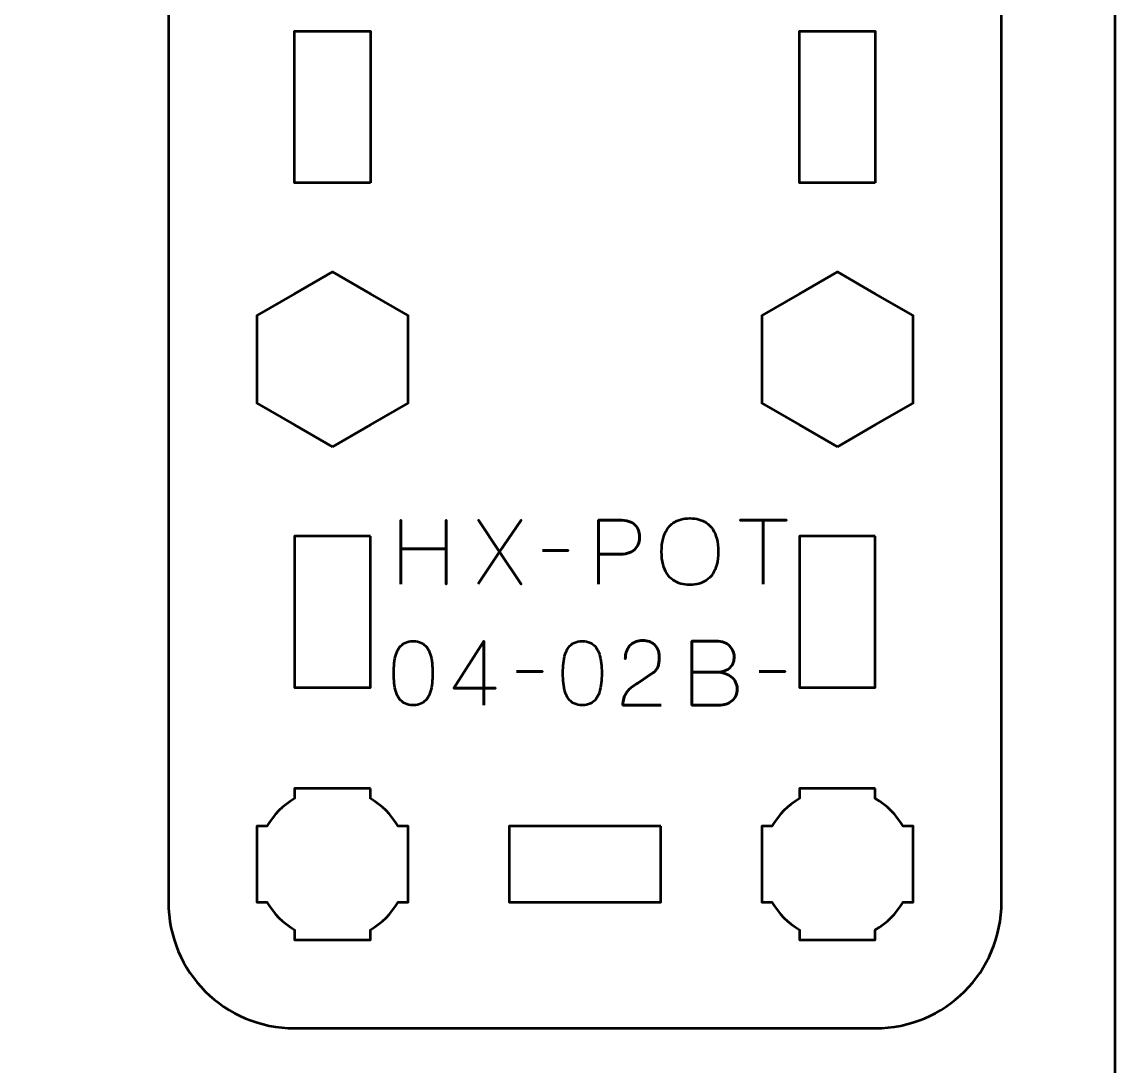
# Model space of a CAD drawing. Header units: centimetres. Extents: x -21 to 0, y -29.7 to 0.
# Drawn here: x -4.33 to 0, y -15.55 to -11.413 of the extents above; entities that cross this region are included whole.
import ezdxf

# ---------------------------------------------------------------- set-up
doc = ezdxf.new("R2010")
doc.units = ezdxf.units.CM
doc.header["$MEASUREMENT"] = 0
doc.layers.add('Layer 1', color=7, linetype='Continuous')

msp = doc.modelspace()

# ---------------------------------------------------------------- linework, layer by layer
at = {"layer": 'Layer 1', "color": 1, "lineweight": 53}
msp.add_open_spline([(-21.00003, -29.19995), (-21.00003, -29.19995), (-21.00003, -5.29992), (-21.00003, -5.29992), (-21.00003, -5.29992), (-21.00003, -5.21709), (-20.93286, -5.14992), (-20.85003, -5.14992), (-20.85003, -5.14992), (-20.7672, -5.14992), (-20.70003, -5.08275), (-20.70003, -4.99992), (-20.70003, -4.99992), (-20.70003, -4.91709), (-20.7672, -4.84992), (-20.85003, -4.84992), (-20.85003, -4.84992), (-20.93286, -4.84992), (-21.00003, -4.78275), (-21.00003, -4.69992), (-21.00003, -4.69992), (-21.00003, -4.61709), (-20.93286, -4.54992), (-20.85003, -4.54992), (-20.85003, -4.54992), (-20.7672, -4.54992), (-20.70003, -4.48275), (-20.70003, -4.39992), (-20.70003, -4.39992), (-20.70003, -4.31709), (-20.7672, -4.24992), (-20.85003, -4.24992), (-20.85003, -4.24992), (-20.93286, -4.24992), (-21.00003, -4.18275), (-21.00003, -4.09992), (-21.00003, -4.09992), (-21.00003, -4.01709), (-20.93286, -3.94992), (-20.85003, -3.94992), (-20.85003, -3.94992), (-20.7672, -3.94992), (-20.70003, -3.88275), (-20.70003, -3.79992), (-20.70003, -3.79992), (-20.70003, -3.71709), (-20.7672, -3.64992), (-20.85003, -3.64992), (-20.85003, -3.64992), (-20.93286, -3.64992), (-21.00003, -3.58275), (-21.00003, -3.49992), (-21.00003, -3.49992), (-21.00003, -3.41709), (-20.93286, -3.34992), (-20.85003, -3.34992), (-20.85003, -3.34992), (-20.7672, -3.34992), (-20.70003, -3.28275), (-20.70003, -3.19992), (-20.70003, -3.19992), (-20.70003, -3.11709), (-20.7672, -3.04992), (-20.85003, -3.04992), (-20.85003, -3.04992), (-20.93286, -3.04992), (-21.00003, -2.98275), (-21.00003, -2.89992), (-21.00003, -2.89992), (-21.00003, -2.81709), (-20.93286, -2.74992), (-20.85003, -2.74992), (-20.85003, -2.74992), (-20.7672, -2.74992), (-20.70003, -2.68275), (-20.70003, -2.59992), (-20.70003, -2.59992), (-20.70003, -2.51709), (-20.7672, -2.44992), (-20.85003, -2.44992), (-20.85003, -2.44992), (-20.93286, -2.44992), (-21.00003, -2.38275), (-21.00003, -2.29992), (-21.00003, -2.29992), (-21.00003, -2.21709), (-20.93286, -2.14992), (-20.85003, -2.14992), (-20.85003, -2.14992), (-20.7672, -2.14992), (-20.70003, -2.08275), (-20.70003, -1.99992), (-20.70003, -1.99992), (-20.70003, -1.91709), (-20.7672, -1.84992), (-20.85003, -1.84992), (-20.85003, -1.84992), (-20.93286, -1.84992), (-21.00003, -1.78275), (-21.00003, -1.69992), (-21.00003, -1.69992), (-21.00003, -1.61709), (-20.93286, -1.54992), (-20.85003, -1.54992), (-20.85003, -1.54992), (-20.7672, -1.54992), (-20.70003, -1.48275), (-20.70003, -1.39992), (-20.70003, -1.39992), (-20.70003, -1.31709), (-20.7672, -1.24992), (-20.85003, -1.24992), (-20.85003, -1.24992), (-20.93286, -1.24992), (-21.00003, -1.18275), (-21.00003, -1.09992), (-21.00003, -1.09992), (-21.00003, -1.09992), (-21.00003, -0.49992), (-21.00003, -0.49992), (-21.00003, -0.49992), (-21.00003, -0.22295), (-20.77694, 0.00004), (-20.49994, 0.00004), (-20.49994, 0.00004), (-20.49994, 0.00004), (-0.50008, 0.00004), (-0.50008, 0.00004), (-0.50008, 0.00004), (-0.22294, 0.00004), (0.00002, -0.22295), (0.00002, -0.49992), (0.00002, -0.49992), (0.00002, -0.49992), (0.00002, -29.19995), (0.00002, -29.19995), (0.00002, -29.19995), (0.00002, -29.47695), (-0.22294, -29.70004), (-0.50008, -29.70004), (-0.50008, -29.70004), (-0.50008, -29.70004), (-20.49994, -29.70004), (-20.49994, -29.70004), (-20.49994, -29.70004), (-20.77694, -29.70004), (-21.00003, -29.47695), (-21.00003, -29.19995)], degree=3, knots=[0, 0, 0, 0, 0.027027, 0.027027, 0.027027, 0.027027, 0.0540541, 0.0540541, 0.0540541, 0.0540541, 0.0810811, 0.0810811, 0.0810811, 0.0810811, 0.1081081, 0.1081081, 0.1081081, 0.1081081, 0.1351351, 0.1351351, 0.1351351, 0.1351351, 0.1621622, 0.1621622, 0.1621622, 0.1621622, 0.1891892, 0.1891892, 0.1891892, 0.1891892, 0.2162162, 0.2162162, 0.2162162, 0.2162162, 0.2432432, 0.2432432, 0.2432432, 0.2432432, 0.2702703, 0.2702703, 0.2702703, 0.2702703, 0.2972973, 0.2972973, 0.2972973, 0.2972973, 0.3243243, 0.3243243, 0.3243243, 0.3243243, 0.3513514, 0.3513514, 0.3513514, 0.3513514, 0.3783784, 0.3783784, 0.3783784, 0.3783784, 0.4054054, 0.4054054, 0.4054054, 0.4054054, 0.4324324, 0.4324324, 0.4324324, 0.4324324, 0.4594595, 0.4594595, 0.4594595, 0.4594595, 0.4864865, 0.4864865, 0.4864865, 0.4864865, 0.5135135, 0.5135135, 0.5135135, 0.5135135, 0.5405405, 0.5405405, 0.5405405, 0.5405405, 0.5675676, 0.5675676, 0.5675676, 0.5675676, 0.5945946, 0.5945946, 0.5945946, 0.5945946, 0.6216216, 0.6216216, 0.6216216, 0.6216216, 0.6486486, 0.6486486, 0.6486486, 0.6486486, 0.6756757, 0.6756757, 0.6756757, 0.6756757, 0.7027027, 0.7027027, 0.7027027, 0.7027027, 0.7297297, 0.7297297, 0.7297297, 0.7297297, 0.7567568, 0.7567568, 0.7567568, 0.7567568, 0.7837838, 0.7837838, 0.7837838, 0.7837838, 0.8108108, 0.8108108, 0.8108108, 0.8108108, 0.8378378, 0.8378378, 0.8378378, 0.8378378, 0.8648649, 0.8648649, 0.8648649, 0.8648649, 0.8918919, 0.8918919, 0.8918919, 0.8918919, 0.9189189, 0.9189189, 0.9189189, 0.9189189, 0.9459459, 0.9459459, 0.9459459, 0.9459459, 0.972973, 0.972973, 0.972973, 0.972973, 1, 1, 1, 1], dxfattribs=at)
at = {"layer": 'Layer 1', "color": 3, "lineweight": 53}
msp.add_open_spline([(-0.45002, -8.60008), (-0.45002, -8.60008), (-0.45002, -14.89993), (-0.45002, -14.89993), (-0.45002, -14.89993), (-0.45002, -15.17706), (-0.67312, -15.40002), (-0.95012, -15.40002), (-0.95012, -15.40002), (-0.95012, -15.40002), (-3.25004, -15.40002), (-3.25004, -15.40002), (-3.25004, -15.40002), (-3.52705, -15.40002), (-3.75, -15.17706), (-3.75, -14.89993), (-3.75, -14.89993), (-3.75, -14.89993), (-3.75, -8.60008), (-3.75, -8.60008), (-3.75, -8.60008), (-3.75, -8.32309), (-3.52705, -8.1), (-3.25004, -8.1), (-3.25004, -8.1), (-3.25004, -8.1), (-0.95012, -8.1), (-0.95012, -8.1), (-0.95012, -8.1), (-0.67312, -8.1), (-0.45002, -8.32309), (-0.45002, -8.60008)], degree=3, knots=[0, 0, 0, 0, 0.125, 0.125, 0.125, 0.125, 0.25, 0.25, 0.25, 0.25, 0.375, 0.375, 0.375, 0.375, 0.5, 0.5, 0.5, 0.5, 0.625, 0.625, 0.625, 0.625, 0.75, 0.75, 0.75, 0.75, 0.875, 0.875, 0.875, 0.875, 1, 1, 1, 1], dxfattribs=at)
at = {"layer": 'Layer 1', "lineweight": 53}
for points, knots in [([(-2.94996, -12.05002), (-2.94996, -12.05002), (-2.94996, -11.45002), (-2.94996, -11.45002), (-2.94996, -11.45002), (-2.94996, -11.45002), (-3.24996, -11.45002), (-3.24996, -11.45002), (-3.24996, -11.45002), (-3.24996, -11.45002), (-3.24996, -12.05002), (-3.24996, -12.05002), (-3.24996, -12.05002), (-3.24996, -12.05002), (-2.94996, -12.05002), (-2.94996, -12.05002)], [0, 0, 0, 0, 0.25, 0.25, 0.25, 0.25, 0.5, 0.5, 0.5, 0.5, 0.75, 0.75, 0.75, 0.75, 1, 1, 1, 1]), ([(-0.95004, -12.05002), (-0.95004, -12.05002), (-0.95004, -11.45002), (-0.95004, -11.45002), (-0.95004, -11.45002), (-0.95004, -11.45002), (-1.25004, -11.45002), (-1.25004, -11.45002), (-1.25004, -11.45002), (-1.25004, -11.45002), (-1.25004, -12.05002), (-1.25004, -12.05002), (-1.25004, -12.05002), (-1.25004, -12.05002), (-0.95004, -12.05002), (-0.95004, -12.05002)], [0, 0, 0, 0, 0.25, 0.25, 0.25, 0.25, 0.5, 0.5, 0.5, 0.5, 0.75, 0.75, 0.75, 0.75, 1, 1, 1, 1]), ([(-3.1, -13.09639), (-3.1, -13.09639), (-3.24999, -13.0098), (-3.24999, -13.0098), (-3.24999, -13.0098), (-3.24999, -13.0098), (-3.4, -12.9232), (-3.4, -12.9232), (-3.4, -12.9232), (-3.4, -12.9232), (-3.4, -12.74999), (-3.4, -12.74999), (-3.4, -12.74999), (-3.4, -12.74999), (-3.4, -12.57678), (-3.4, -12.57678), (-3.4, -12.57678), (-3.4, -12.57678), (-3.24999, -12.49018), (-3.24999, -12.49018), (-3.24999, -12.49018), (-3.24999, -12.49018), (-3.1, -12.40359), (-3.1, -12.40359), (-3.1, -12.40359), (-3.1, -12.40359), (-2.95001, -12.49018), (-2.95001, -12.49018), (-2.95001, -12.49018), (-2.95001, -12.49018), (-2.8, -12.57678), (-2.8, -12.57678), (-2.8, -12.57678), (-2.8, -12.57678), (-2.8, -12.74999), (-2.8, -12.74999), (-2.8, -12.74999), (-2.8, -12.74999), (-2.8, -12.9232), (-2.8, -12.9232), (-2.8, -12.9232), (-2.8, -12.9232), (-2.95001, -13.0098), (-2.95001, -13.0098), (-2.95001, -13.0098), (-2.95001, -13.0098), (-3.1, -13.09639), (-3.1, -13.09639)], [0, 0, 0, 0, 0.0833333, 0.0833333, 0.0833333, 0.0833333, 0.1666667, 0.1666667, 0.1666667, 0.1666667, 0.25, 0.25, 0.25, 0.25, 0.3333333, 0.3333333, 0.3333333, 0.3333333, 0.4166667, 0.4166667, 0.4166667, 0.4166667, 0.5, 0.5, 0.5, 0.5, 0.5833333, 0.5833333, 0.5833333, 0.5833333, 0.6666667, 0.6666667, 0.6666667, 0.6666667, 0.75, 0.75, 0.75, 0.75, 0.8333333, 0.8333333, 0.8333333, 0.8333333, 0.9166667, 0.9166667, 0.9166667, 0.9166667, 1, 1, 1, 1]), ([(-1.1, -13.09639), (-1.1, -13.09639), (-1.24999, -13.0098), (-1.24999, -13.0098), (-1.24999, -13.0098), (-1.24999, -13.0098), (-1.4, -12.9232), (-1.4, -12.9232), (-1.4, -12.9232), (-1.4, -12.9232), (-1.4, -12.74999), (-1.4, -12.74999), (-1.4, -12.74999), (-1.4, -12.74999), (-1.4, -12.57678), (-1.4, -12.57678), (-1.4, -12.57678), (-1.4, -12.57678), (-1.24999, -12.49018), (-1.24999, -12.49018), (-1.24999, -12.49018), (-1.24999, -12.49018), (-1.1, -12.40359), (-1.1, -12.40359), (-1.1, -12.40359), (-1.1, -12.40359), (-0.95001, -12.49018), (-0.95001, -12.49018), (-0.95001, -12.49018), (-0.95001, -12.49018), (-0.8, -12.57678), (-0.8, -12.57678), (-0.8, -12.57678), (-0.8, -12.57678), (-0.8, -12.74999), (-0.8, -12.74999), (-0.8, -12.74999), (-0.8, -12.74999), (-0.8, -12.9232), (-0.8, -12.9232), (-0.8, -12.9232), (-0.8, -12.9232), (-0.95001, -13.0098), (-0.95001, -13.0098), (-0.95001, -13.0098), (-0.95001, -13.0098), (-1.1, -13.09639), (-1.1, -13.09639)], [0, 0, 0, 0, 0.0833333, 0.0833333, 0.0833333, 0.0833333, 0.1666667, 0.1666667, 0.1666667, 0.1666667, 0.25, 0.25, 0.25, 0.25, 0.3333333, 0.3333333, 0.3333333, 0.3333333, 0.4166667, 0.4166667, 0.4166667, 0.4166667, 0.5, 0.5, 0.5, 0.5, 0.5833333, 0.5833333, 0.5833333, 0.5833333, 0.6666667, 0.6666667, 0.6666667, 0.6666667, 0.75, 0.75, 0.75, 0.75, 0.8333333, 0.8333333, 0.8333333, 0.8333333, 0.9166667, 0.9166667, 0.9166667, 0.9166667, 1, 1, 1, 1]), ([(-2.95004, -13.44998), (-2.95004, -13.44998), (-2.95004, -14.04998), (-2.95004, -14.04998), (-2.95004, -14.04998), (-2.95004, -14.04998), (-3.25004, -14.04998), (-3.25004, -14.04998), (-3.25004, -14.04998), (-3.25004, -14.04998), (-3.25004, -13.44998), (-3.25004, -13.44998), (-3.25004, -13.44998), (-3.25004, -13.44998), (-2.95004, -13.44998), (-2.95004, -13.44998)], [0, 0, 0, 0, 0.25, 0.25, 0.25, 0.25, 0.5, 0.5, 0.5, 0.5, 0.75, 0.75, 0.75, 0.75, 1, 1, 1, 1]), ([(-0.95012, -13.44998), (-0.95012, -13.44998), (-0.95012, -14.04998), (-0.95012, -14.04998), (-0.95012, -14.04998), (-0.95012, -14.04998), (-1.25012, -14.04998), (-1.25012, -14.04998), (-1.25012, -14.04998), (-1.25012, -14.04998), (-1.25012, -13.44998), (-1.25012, -13.44998), (-1.25012, -13.44998), (-1.25012, -13.44998), (-0.95012, -13.44998), (-0.95012, -13.44998)], [0, 0, 0, 0, 0.25, 0.25, 0.25, 0.25, 0.5, 0.5, 0.5, 0.5, 0.75, 0.75, 0.75, 0.75, 1, 1, 1, 1]), ([(-2.94993, -14.44999), (-2.94993, -14.44999), (-2.94993, -14.4901), (-2.94993, -14.4901), (-2.94993, -14.4901), (-2.90445, -14.51642), (-2.86642, -14.55445), (-2.84011, -14.59992), (-2.84011, -14.59992), (-2.84011, -14.59992), (-2.8, -14.59992), (-2.8, -14.59992), (-2.8, -14.59992), (-2.8, -14.59992), (-2.8, -14.74999), (-2.8, -14.74999), (-2.8, -14.74999), (-2.8, -14.74999), (-2.8, -14.89992), (-2.8, -14.89992), (-2.8, -14.89992), (-2.8, -14.89992), (-2.84011, -14.89992), (-2.84011, -14.89992), (-2.84011, -14.89992), (-2.86642, -14.94554), (-2.90445, -14.98346), (-2.94993, -15.00978), (-2.94993, -15.00978), (-2.94993, -15.00978), (-2.94993, -15.05), (-2.94993, -15.05), (-2.94993, -15.05), (-2.94993, -15.05), (-3.1, -15.05), (-3.1, -15.05), (-3.1, -15.05), (-3.1, -15.05), (-3.24993, -15.05), (-3.24993, -15.05), (-3.24993, -15.05), (-3.24993, -15.05), (-3.24993, -15.00978), (-3.24993, -15.00978), (-3.24993, -15.00978), (-3.2954, -14.98346), (-3.33343, -14.94554), (-3.35975, -14.89992), (-3.35975, -14.89992), (-3.35975, -14.89992), (-3.4, -14.89992), (-3.4, -14.89992), (-3.4, -14.89992), (-3.4, -14.89992), (-3.4, -14.74999), (-3.4, -14.74999), (-3.4, -14.74999), (-3.4, -14.74999), (-3.4, -14.59992), (-3.4, -14.59992), (-3.4, -14.59992), (-3.4, -14.59992), (-3.35975, -14.59992), (-3.35975, -14.59992), (-3.35975, -14.59992), (-3.33343, -14.55445), (-3.2954, -14.51642), (-3.24993, -14.4901), (-3.24993, -14.4901), (-3.24993, -14.4901), (-3.24993, -14.44999), (-3.24993, -14.44999), (-3.24993, -14.44999), (-3.24993, -14.44999), (-3.1, -14.44999), (-3.1, -14.44999), (-3.1, -14.44999), (-3.1, -14.44999), (-2.94993, -14.44999), (-2.94993, -14.44999)], [0, 0, 0, 0, 0.05, 0.05, 0.05, 0.05, 0.1, 0.1, 0.1, 0.1, 0.15, 0.15, 0.15, 0.15, 0.2, 0.2, 0.2, 0.2, 0.25, 0.25, 0.25, 0.25, 0.3, 0.3, 0.3, 0.3, 0.35, 0.35, 0.35, 0.35, 0.4, 0.4, 0.4, 0.4, 0.45, 0.45, 0.45, 0.45, 0.5, 0.5, 0.5, 0.5, 0.55, 0.55, 0.55, 0.55, 0.6, 0.6, 0.6, 0.6, 0.65, 0.65, 0.65, 0.65, 0.7, 0.7, 0.7, 0.7, 0.75, 0.75, 0.75, 0.75, 0.8, 0.8, 0.8, 0.8, 0.85, 0.85, 0.85, 0.85, 0.9, 0.9, 0.9, 0.9, 0.95, 0.95, 0.95, 0.95, 1, 1, 1, 1]), ([(-0.94993, -14.44999), (-0.94993, -14.44999), (-0.94993, -14.4901), (-0.94993, -14.4901), (-0.94993, -14.4901), (-0.90445, -14.51642), (-0.86642, -14.55445), (-0.84011, -14.59992), (-0.84011, -14.59992), (-0.84011, -14.59992), (-0.8, -14.59992), (-0.8, -14.59992), (-0.8, -14.59992), (-0.8, -14.59992), (-0.8, -14.74999), (-0.8, -14.74999), (-0.8, -14.74999), (-0.8, -14.74999), (-0.8, -14.89992), (-0.8, -14.89992), (-0.8, -14.89992), (-0.8, -14.89992), (-0.84011, -14.89992), (-0.84011, -14.89992), (-0.84011, -14.89992), (-0.86642, -14.94554), (-0.90445, -14.98346), (-0.94993, -15.00978), (-0.94993, -15.00978), (-0.94993, -15.00978), (-0.94993, -15.05), (-0.94993, -15.05), (-0.94993, -15.05), (-0.94993, -15.05), (-1.1, -15.05), (-1.1, -15.05), (-1.1, -15.05), (-1.1, -15.05), (-1.24993, -15.05), (-1.24993, -15.05), (-1.24993, -15.05), (-1.24993, -15.05), (-1.24993, -15.00978), (-1.24993, -15.00978), (-1.24993, -15.00978), (-1.2954, -14.98346), (-1.33343, -14.94554), (-1.35975, -14.89992), (-1.35975, -14.89992), (-1.35975, -14.89992), (-1.4, -14.89992), (-1.4, -14.89992), (-1.4, -14.89992), (-1.4, -14.89992), (-1.4, -14.74999), (-1.4, -14.74999), (-1.4, -14.74999), (-1.4, -14.74999), (-1.4, -14.59992), (-1.4, -14.59992), (-1.4, -14.59992), (-1.4, -14.59992), (-1.35975, -14.59992), (-1.35975, -14.59992), (-1.35975, -14.59992), (-1.33343, -14.55445), (-1.2954, -14.51642), (-1.24993, -14.4901), (-1.24993, -14.4901), (-1.24993, -14.4901), (-1.24993, -14.44999), (-1.24993, -14.44999), (-1.24993, -14.44999), (-1.24993, -14.44999), (-1.1, -14.44999), (-1.1, -14.44999), (-1.1, -14.44999), (-1.1, -14.44999), (-0.94993, -14.44999), (-0.94993, -14.44999)], [0, 0, 0, 0, 0.05, 0.05, 0.05, 0.05, 0.1, 0.1, 0.1, 0.1, 0.15, 0.15, 0.15, 0.15, 0.2, 0.2, 0.2, 0.2, 0.25, 0.25, 0.25, 0.25, 0.3, 0.3, 0.3, 0.3, 0.35, 0.35, 0.35, 0.35, 0.4, 0.4, 0.4, 0.4, 0.45, 0.45, 0.45, 0.45, 0.5, 0.5, 0.5, 0.5, 0.55, 0.55, 0.55, 0.55, 0.6, 0.6, 0.6, 0.6, 0.65, 0.65, 0.65, 0.65, 0.7, 0.7, 0.7, 0.7, 0.75, 0.75, 0.75, 0.75, 0.8, 0.8, 0.8, 0.8, 0.85, 0.85, 0.85, 0.85, 0.9, 0.9, 0.9, 0.9, 0.95, 0.95, 0.95, 0.95, 1, 1, 1, 1]), ([(-1.80007, -14.59993), (-1.80007, -14.59993), (-1.80007, -14.89993), (-1.80007, -14.89993), (-1.80007, -14.89993), (-1.80007, -14.89993), (-2.40007, -14.89993), (-2.40007, -14.89993), (-2.40007, -14.89993), (-2.40007, -14.89993), (-2.40007, -14.59993), (-2.40007, -14.59993), (-2.40007, -14.59993), (-2.40007, -14.59993), (-1.80007, -14.59993), (-1.80007, -14.59993)], [0, 0, 0, 0, 0.25, 0.25, 0.25, 0.25, 0.5, 0.5, 0.5, 0.5, 0.75, 0.75, 0.75, 0.75, 1, 1, 1, 1])]:
    msp.add_open_spline(points, degree=3, knots=knots, dxfattribs=at)
at = {"layer": 'Layer 1', "color": 5, "lineweight": 53}
for points, knots in [([(-1.68437, -13.64298), (-1.67196, -13.64304), (-1.6602, -13.64157), (-1.64897, -13.63868), (-1.64897, -13.63868), (-1.6378, -13.63574), (-1.62757, -13.63116), (-1.61822, -13.62481), (-1.61822, -13.62481), (-1.60887, -13.61852), (-1.60076, -13.61023), (-1.59388, -13.6), (-1.59388, -13.6), (-1.587, -13.58977), (-1.58171, -13.57736), (-1.57794, -13.56278), (-1.57794, -13.56278), (-1.57412, -13.5482), (-1.57224, -13.5312), (-1.57218, -13.51174), (-1.57218, -13.51174), (-1.57224, -13.49228), (-1.57412, -13.47529), (-1.57794, -13.46065), (-1.57794, -13.46065), (-1.58171, -13.44601), (-1.587, -13.43354), (-1.59388, -13.42325), (-1.59388, -13.42325), (-1.60076, -13.41296), (-1.60887, -13.40461), (-1.61822, -13.39821), (-1.61822, -13.39821), (-1.62757, -13.3918), (-1.6378, -13.38715), (-1.64897, -13.38415), (-1.64897, -13.38415), (-1.6602, -13.38121), (-1.67196, -13.37974), (-1.68437, -13.3798), (-1.68437, -13.3798), (-1.69677, -13.37974), (-1.70853, -13.38121), (-1.71976, -13.38415), (-1.71976, -13.38415), (-1.73093, -13.38715), (-1.74116, -13.3918), (-1.75051, -13.39821), (-1.75051, -13.39821), (-1.75986, -13.40461), (-1.76797, -13.41296), (-1.77485, -13.42325), (-1.77485, -13.42325), (-1.78173, -13.43354), (-1.78702, -13.44601), (-1.79079, -13.46065), (-1.79079, -13.46065), (-1.79461, -13.47529), (-1.79649, -13.49228), (-1.79655, -13.51174), (-1.79655, -13.51174), (-1.79649, -13.5312), (-1.79461, -13.5482), (-1.79079, -13.56278), (-1.79079, -13.56278), (-1.78702, -13.57736), (-1.78173, -13.58977), (-1.77485, -13.6), (-1.77485, -13.6), (-1.76797, -13.61023), (-1.75986, -13.61852), (-1.75051, -13.62481), (-1.75051, -13.62481), (-1.74116, -13.63116), (-1.73093, -13.63574), (-1.71976, -13.63868), (-1.71976, -13.63868), (-1.70853, -13.64157), (-1.69677, -13.64304), (-1.68437, -13.64298)], [0, 0, 0, 0, 0.05, 0.05, 0.05, 0.05, 0.1, 0.1, 0.1, 0.1, 0.15, 0.15, 0.15, 0.15, 0.2, 0.2, 0.2, 0.2, 0.25, 0.25, 0.25, 0.25, 0.3, 0.3, 0.3, 0.3, 0.35, 0.35, 0.35, 0.35, 0.4, 0.4, 0.4, 0.4, 0.45, 0.45, 0.45, 0.45, 0.5, 0.5, 0.5, 0.5, 0.55, 0.55, 0.55, 0.55, 0.6, 0.6, 0.6, 0.6, 0.65, 0.65, 0.65, 0.65, 0.7, 0.7, 0.7, 0.7, 0.75, 0.75, 0.75, 0.75, 0.8, 0.8, 0.8, 0.8, 0.85, 0.85, 0.85, 0.85, 0.9, 0.9, 0.9, 0.9, 0.95, 0.95, 0.95, 0.95, 1, 1, 1, 1]), ([(-1.68437, -13.64298), (-1.67196, -13.64304), (-1.6602, -13.64157), (-1.64897, -13.63868), (-1.64897, -13.63868), (-1.6378, -13.63574), (-1.62757, -13.63116), (-1.61822, -13.62481), (-1.61822, -13.62481), (-1.60887, -13.61852), (-1.60076, -13.61023), (-1.59388, -13.6), (-1.59388, -13.6), (-1.587, -13.58977), (-1.58171, -13.57736), (-1.57794, -13.56278), (-1.57794, -13.56278), (-1.57412, -13.5482), (-1.57224, -13.5312), (-1.57218, -13.51174), (-1.57218, -13.51174), (-1.57224, -13.49228), (-1.57412, -13.47529), (-1.57794, -13.46065), (-1.57794, -13.46065), (-1.58171, -13.44601), (-1.587, -13.43354), (-1.59388, -13.42325), (-1.59388, -13.42325), (-1.60076, -13.41296), (-1.60887, -13.40461), (-1.61822, -13.39821), (-1.61822, -13.39821), (-1.62757, -13.3918), (-1.6378, -13.38715), (-1.64897, -13.38415), (-1.64897, -13.38415), (-1.6602, -13.38121), (-1.67196, -13.37974), (-1.68437, -13.3798), (-1.68437, -13.3798), (-1.69677, -13.37974), (-1.70853, -13.38121), (-1.71976, -13.38415), (-1.71976, -13.38415), (-1.73093, -13.38715), (-1.74116, -13.3918), (-1.75051, -13.39821), (-1.75051, -13.39821), (-1.75986, -13.40461), (-1.76797, -13.41296), (-1.77485, -13.42325), (-1.77485, -13.42325), (-1.78173, -13.43354), (-1.78702, -13.44601), (-1.79079, -13.46065), (-1.79079, -13.46065), (-1.79461, -13.47529), (-1.79649, -13.49228), (-1.79655, -13.51174), (-1.79655, -13.51174), (-1.79649, -13.5312), (-1.79461, -13.5482), (-1.79079, -13.56278), (-1.79079, -13.56278), (-1.78702, -13.57736), (-1.78173, -13.58977), (-1.77485, -13.6), (-1.77485, -13.6), (-1.76797, -13.61023), (-1.75986, -13.61852), (-1.75051, -13.62481), (-1.75051, -13.62481), (-1.74116, -13.63116), (-1.73093, -13.63574), (-1.71976, -13.63868), (-1.71976, -13.63868), (-1.70853, -13.64157), (-1.69677, -13.64304), (-1.68437, -13.64298)], [0, 0, 0, 0, 0.05, 0.05, 0.05, 0.05, 0.1, 0.1, 0.1, 0.1, 0.15, 0.15, 0.15, 0.15, 0.2, 0.2, 0.2, 0.2, 0.25, 0.25, 0.25, 0.25, 0.3, 0.3, 0.3, 0.3, 0.35, 0.35, 0.35, 0.35, 0.4, 0.4, 0.4, 0.4, 0.45, 0.45, 0.45, 0.45, 0.5, 0.5, 0.5, 0.5, 0.55, 0.55, 0.55, 0.55, 0.6, 0.6, 0.6, 0.6, 0.65, 0.65, 0.65, 0.65, 0.7, 0.7, 0.7, 0.7, 0.75, 0.75, 0.75, 0.75, 0.8, 0.8, 0.8, 0.8, 0.85, 0.85, 0.85, 0.85, 0.9, 0.9, 0.9, 0.9, 0.95, 0.95, 0.95, 0.95, 1, 1, 1, 1]), ([(-2.82949, -13.64086), (-2.82949, -13.64086), (-2.82949, -13.5001), (-2.82949, -13.5001), (-2.82949, -13.5001), (-2.82949, -13.5001), (-2.64992, -13.5001), (-2.64992, -13.5001), (-2.64992, -13.5001), (-2.64992, -13.5001), (-2.64992, -13.64086), (-2.64992, -13.64086), (-2.64992, -13.64086), (-2.64992, -13.64086), (-2.64992, -13.38686), (-2.64992, -13.38686), (-2.64992, -13.38686), (-2.64992, -13.38686), (-2.64992, -13.5001), (-2.64992, -13.5001), (-2.64992, -13.5001), (-2.64992, -13.5001), (-2.82949, -13.5001), (-2.82949, -13.5001), (-2.82949, -13.5001), (-2.82949, -13.5001), (-2.82949, -13.38686), (-2.82949, -13.38686), (-2.82949, -13.38686), (-2.82949, -13.38686), (-2.82949, -13.64086), (-2.82949, -13.64086)], [0, 0, 0, 0, 0.125, 0.125, 0.125, 0.125, 0.25, 0.25, 0.25, 0.25, 0.375, 0.375, 0.375, 0.375, 0.5, 0.5, 0.5, 0.5, 0.625, 0.625, 0.625, 0.625, 0.75, 0.75, 0.75, 0.75, 0.875, 0.875, 0.875, 0.875, 1, 1, 1, 1]), ([(-2.52328, -13.6391), (-2.52328, -13.6391), (-2.43791, -13.5128), (-2.43791, -13.5128), (-2.43791, -13.5128), (-2.43791, -13.5128), (-2.52187, -13.38651), (-2.52187, -13.38651), (-2.52187, -13.38651), (-2.52187, -13.38651), (-2.43791, -13.5128), (-2.43791, -13.5128), (-2.43791, -13.5128), (-2.43791, -13.5128), (-2.35289, -13.38651), (-2.35289, -13.38651), (-2.35289, -13.38651), (-2.35289, -13.38651), (-2.43791, -13.5128), (-2.43791, -13.5128), (-2.43791, -13.5128), (-2.43791, -13.5128), (-2.35289, -13.64086), (-2.35289, -13.64086), (-2.35289, -13.64086), (-2.35289, -13.64086), (-2.43791, -13.5128), (-2.43791, -13.5128), (-2.43791, -13.5128), (-2.43791, -13.5128), (-2.52328, -13.6391), (-2.52328, -13.6391)], [0, 0, 0, 0, 0.125, 0.125, 0.125, 0.125, 0.25, 0.25, 0.25, 0.25, 0.375, 0.375, 0.375, 0.375, 0.5, 0.5, 0.5, 0.5, 0.625, 0.625, 0.625, 0.625, 0.75, 0.75, 0.75, 0.75, 0.875, 0.875, 0.875, 0.875, 1, 1, 1, 1]), ([(-2.04702, -13.64086), (-2.04702, -13.64086), (-2.04702, -13.38651), (-2.04702, -13.38651), (-2.04702, -13.38651), (-2.04702, -13.38651), (-1.96588, -13.38651), (-1.96588, -13.38651), (-1.96588, -13.38651), (-1.94965, -13.38656), (-1.93631, -13.38839), (-1.92578, -13.39191), (-1.92578, -13.39191), (-1.91531, -13.39538), (-1.90708, -13.40021), (-1.90114, -13.40632), (-1.90114, -13.40632), (-1.89521, -13.41238), (-1.89097, -13.41931), (-1.88839, -13.42713), (-1.88839, -13.42713), (-1.88586, -13.43495), (-1.88439, -13.44313), (-1.88404, -13.45177), (-1.88404, -13.45177), (-1.88362, -13.46041), (-1.88462, -13.46888), (-1.88697, -13.47711), (-1.88697, -13.47711), (-1.88939, -13.48534), (-1.89344, -13.49281), (-1.89926, -13.49951), (-1.89926, -13.49951), (-1.90503, -13.50622), (-1.91285, -13.51157), (-1.92266, -13.51551), (-1.92266, -13.51551), (-1.93248, -13.5195), (-1.94465, -13.5215), (-1.95918, -13.52162), (-1.95918, -13.52162), (-1.95918, -13.52162), (-2.04702, -13.52162), (-2.04702, -13.52162), (-2.04702, -13.52162), (-2.04702, -13.52162), (-1.95918, -13.52162), (-1.95918, -13.52162), (-1.95918, -13.52162), (-1.94495, -13.5215), (-1.9329, -13.5195), (-1.92313, -13.51551), (-1.92313, -13.51551), (-1.91332, -13.51157), (-1.9055, -13.50622), (-1.89962, -13.49951), (-1.89962, -13.49951), (-1.8938, -13.49281), (-1.88962, -13.48534), (-1.88715, -13.47711), (-1.88715, -13.47711), (-1.88468, -13.46888), (-1.88362, -13.46041), (-1.88404, -13.45177), (-1.88404, -13.45177), (-1.88439, -13.44313), (-1.88586, -13.43495), (-1.8885, -13.42713), (-1.8885, -13.42713), (-1.89109, -13.41931), (-1.89544, -13.41238), (-1.90138, -13.40632), (-1.90138, -13.40632), (-1.90738, -13.40021), (-1.91561, -13.39538), (-1.92607, -13.39191), (-1.92607, -13.39191), (-1.9366, -13.38839), (-1.94983, -13.38656), (-1.96588, -13.38651), (-1.96588, -13.38651), (-1.96588, -13.38651), (-2.04702, -13.38651), (-2.04702, -13.38651), (-2.04702, -13.38651), (-2.04702, -13.38651), (-2.04702, -13.64086), (-2.04702, -13.64086)], [0, 0, 0, 0, 0.0454545, 0.0454545, 0.0454545, 0.0454545, 0.0909091, 0.0909091, 0.0909091, 0.0909091, 0.1363636, 0.1363636, 0.1363636, 0.1363636, 0.1818182, 0.1818182, 0.1818182, 0.1818182, 0.2272727, 0.2272727, 0.2272727, 0.2272727, 0.2727273, 0.2727273, 0.2727273, 0.2727273, 0.3181818, 0.3181818, 0.3181818, 0.3181818, 0.3636364, 0.3636364, 0.3636364, 0.3636364, 0.4090909, 0.4090909, 0.4090909, 0.4090909, 0.4545455, 0.4545455, 0.4545455, 0.4545455, 0.5, 0.5, 0.5, 0.5, 0.5454545, 0.5454545, 0.5454545, 0.5454545, 0.5909091, 0.5909091, 0.5909091, 0.5909091, 0.6363636, 0.6363636, 0.6363636, 0.6363636, 0.6818182, 0.6818182, 0.6818182, 0.6818182, 0.7272727, 0.7272727, 0.7272727, 0.7272727, 0.7727273, 0.7727273, 0.7727273, 0.7727273, 0.8181818, 0.8181818, 0.8181818, 0.8181818, 0.8636364, 0.8636364, 0.8636364, 0.8636364, 0.9090909, 0.9090909, 0.9090909, 0.9090909, 0.9545455, 0.9545455, 0.9545455, 0.9545455, 1, 1, 1, 1]), ([(-1.39368, -13.64086), (-1.39368, -13.64086), (-1.39368, -13.38651), (-1.39368, -13.38651), (-1.39368, -13.38651), (-1.39368, -13.38651), (-1.48505, -13.38651), (-1.48505, -13.38651), (-1.48505, -13.38651), (-1.48505, -13.38651), (-1.3016, -13.38651), (-1.3016, -13.38651), (-1.3016, -13.38651), (-1.3016, -13.38651), (-1.39368, -13.38651), (-1.39368, -13.38651), (-1.39368, -13.38651), (-1.39368, -13.38651), (-1.39368, -13.64086), (-1.39368, -13.64086)], [0, 0, 0, 0, 0.2, 0.2, 0.2, 0.2, 0.4, 0.4, 0.4, 0.4, 0.6, 0.6, 0.6, 0.6, 0.8, 0.8, 0.8, 0.8, 1, 1, 1, 1]), ([(-2.26857, -13.50786), (-2.26857, -13.50786), (-2.16591, -13.50786), (-2.16591, -13.50786), (-2.16591, -13.50786), (-2.16591, -13.50786), (-2.26857, -13.50786), (-2.26857, -13.50786)], [0, 0, 0, 0, 0.5, 0.5, 0.5, 0.5, 1, 1, 1, 1]), ([(-2.78045, -14.12028), (-2.76811, -14.12022), (-2.75746, -14.11805), (-2.74859, -14.11381), (-2.74859, -14.11381), (-2.73977, -14.10958), (-2.73242, -14.10352), (-2.72654, -14.09582), (-2.72654, -14.09582), (-2.72072, -14.08806), (-2.71613, -14.07889), (-2.71272, -14.0683), (-2.71272, -14.0683), (-2.70937, -14.05772), (-2.70696, -14.04614), (-2.70561, -14.03344), (-2.70561, -14.03344), (-2.70419, -14.02074), (-2.70349, -14.00739), (-2.70355, -13.99328), (-2.70355, -13.99328), (-2.70349, -13.97923), (-2.70419, -13.96588), (-2.70561, -13.95324), (-2.70561, -13.95324), (-2.70696, -13.9406), (-2.70937, -13.92896), (-2.71272, -13.91837), (-2.71272, -13.91837), (-2.71613, -13.90785), (-2.72072, -13.89868), (-2.72654, -13.89086), (-2.72654, -13.89086), (-2.73242, -13.88309), (-2.73977, -13.87704), (-2.74859, -13.8728), (-2.74859, -13.8728), (-2.75746, -13.86851), (-2.76811, -13.86634), (-2.78045, -13.86628), (-2.78045, -13.86628), (-2.7928, -13.86634), (-2.80344, -13.86851), (-2.81232, -13.8728), (-2.81232, -13.8728), (-2.82114, -13.87704), (-2.82849, -13.88309), (-2.83437, -13.89086), (-2.83437, -13.89086), (-2.84019, -13.89868), (-2.84478, -13.90785), (-2.84819, -13.91837), (-2.84819, -13.91837), (-2.85154, -13.92896), (-2.85395, -13.9406), (-2.8553, -13.95324), (-2.8553, -13.95324), (-2.85671, -13.96588), (-2.85742, -13.97923), (-2.85736, -13.99328), (-2.85736, -13.99328), (-2.85742, -14.00739), (-2.85671, -14.02074), (-2.8553, -14.03344), (-2.8553, -14.03344), (-2.85395, -14.04614), (-2.85154, -14.05772), (-2.84819, -14.0683), (-2.84819, -14.0683), (-2.84478, -14.07889), (-2.84019, -14.08806), (-2.83437, -14.09582), (-2.83437, -14.09582), (-2.82849, -14.10352), (-2.82114, -14.10958), (-2.81232, -14.11381), (-2.81232, -14.11381), (-2.80344, -14.11805), (-2.7928, -14.12022), (-2.78045, -14.12028)], [0, 0, 0, 0, 0.05, 0.05, 0.05, 0.05, 0.1, 0.1, 0.1, 0.1, 0.15, 0.15, 0.15, 0.15, 0.2, 0.2, 0.2, 0.2, 0.25, 0.25, 0.25, 0.25, 0.3, 0.3, 0.3, 0.3, 0.35, 0.35, 0.35, 0.35, 0.4, 0.4, 0.4, 0.4, 0.45, 0.45, 0.45, 0.45, 0.5, 0.5, 0.5, 0.5, 0.55, 0.55, 0.55, 0.55, 0.6, 0.6, 0.6, 0.6, 0.65, 0.65, 0.65, 0.65, 0.7, 0.7, 0.7, 0.7, 0.75, 0.75, 0.75, 0.75, 0.8, 0.8, 0.8, 0.8, 0.85, 0.85, 0.85, 0.85, 0.9, 0.9, 0.9, 0.9, 0.95, 0.95, 0.95, 0.95, 1, 1, 1, 1]), ([(-2.78045, -14.12028), (-2.76811, -14.12022), (-2.75746, -14.11805), (-2.74859, -14.11381), (-2.74859, -14.11381), (-2.73977, -14.10958), (-2.73242, -14.10352), (-2.72654, -14.09582), (-2.72654, -14.09582), (-2.72072, -14.08806), (-2.71613, -14.07889), (-2.71272, -14.0683), (-2.71272, -14.0683), (-2.70937, -14.05772), (-2.70696, -14.04614), (-2.70561, -14.03344), (-2.70561, -14.03344), (-2.70419, -14.02074), (-2.70349, -14.00739), (-2.70355, -13.99328), (-2.70355, -13.99328), (-2.70349, -13.97923), (-2.70419, -13.96588), (-2.70561, -13.95324), (-2.70561, -13.95324), (-2.70696, -13.9406), (-2.70937, -13.92896), (-2.71272, -13.91837), (-2.71272, -13.91837), (-2.71613, -13.90785), (-2.72072, -13.89868), (-2.72654, -13.89086), (-2.72654, -13.89086), (-2.73242, -13.88309), (-2.73977, -13.87704), (-2.74859, -13.8728), (-2.74859, -13.8728), (-2.75746, -13.86851), (-2.76811, -13.86634), (-2.78045, -13.86628), (-2.78045, -13.86628), (-2.7928, -13.86634), (-2.80344, -13.86851), (-2.81232, -13.8728), (-2.81232, -13.8728), (-2.82114, -13.87704), (-2.82849, -13.88309), (-2.83437, -13.89086), (-2.83437, -13.89086), (-2.84019, -13.89868), (-2.84478, -13.90785), (-2.84819, -13.91837), (-2.84819, -13.91837), (-2.85154, -13.92896), (-2.85395, -13.9406), (-2.8553, -13.95324), (-2.8553, -13.95324), (-2.85671, -13.96588), (-2.85742, -13.97923), (-2.85736, -13.99328), (-2.85736, -13.99328), (-2.85742, -14.00739), (-2.85671, -14.02074), (-2.8553, -14.03344), (-2.8553, -14.03344), (-2.85395, -14.04614), (-2.85154, -14.05772), (-2.84819, -14.0683), (-2.84819, -14.0683), (-2.84478, -14.07889), (-2.84019, -14.08806), (-2.83437, -14.09582), (-2.83437, -14.09582), (-2.82849, -14.10352), (-2.82114, -14.10958), (-2.81232, -14.11381), (-2.81232, -14.11381), (-2.80344, -14.11805), (-2.7928, -14.12022), (-2.78045, -14.12028)], [0, 0, 0, 0, 0.05, 0.05, 0.05, 0.05, 0.1, 0.1, 0.1, 0.1, 0.15, 0.15, 0.15, 0.15, 0.2, 0.2, 0.2, 0.2, 0.25, 0.25, 0.25, 0.25, 0.3, 0.3, 0.3, 0.3, 0.35, 0.35, 0.35, 0.35, 0.4, 0.4, 0.4, 0.4, 0.45, 0.45, 0.45, 0.45, 0.5, 0.5, 0.5, 0.5, 0.55, 0.55, 0.55, 0.55, 0.6, 0.6, 0.6, 0.6, 0.65, 0.65, 0.65, 0.65, 0.7, 0.7, 0.7, 0.7, 0.75, 0.75, 0.75, 0.75, 0.8, 0.8, 0.8, 0.8, 0.85, 0.85, 0.85, 0.85, 0.9, 0.9, 0.9, 0.9, 0.95, 0.95, 0.95, 0.95, 1, 1, 1, 1]), ([(-2.49999, -14.12028), (-2.49999, -14.12028), (-2.49999, -13.86593), (-2.49999, -13.86593), (-2.49999, -13.86593), (-2.49999, -13.86593), (-2.61994, -14.05255), (-2.61994, -14.05255), (-2.61994, -14.05255), (-2.61994, -14.05255), (-2.45484, -14.05255), (-2.45484, -14.05255), (-2.45484, -14.05255), (-2.45484, -14.05255), (-2.61994, -14.05255), (-2.61994, -14.05255), (-2.61994, -14.05255), (-2.61994, -14.05255), (-2.49999, -13.86593), (-2.49999, -13.86593), (-2.49999, -13.86593), (-2.49999, -13.86593), (-2.49999, -14.12028), (-2.49999, -14.12028)], [0, 0, 0, 0, 0.1666667, 0.1666667, 0.1666667, 0.1666667, 0.3333333, 0.3333333, 0.3333333, 0.3333333, 0.5, 0.5, 0.5, 0.5, 0.6666667, 0.6666667, 0.6666667, 0.6666667, 0.8333333, 0.8333333, 0.8333333, 0.8333333, 1, 1, 1, 1]), ([(-2.11052, -14.12028), (-2.09818, -14.12022), (-2.08753, -14.11805), (-2.07866, -14.11381), (-2.07866, -14.11381), (-2.06984, -14.10958), (-2.06249, -14.10352), (-2.05661, -14.09582), (-2.05661, -14.09582), (-2.05079, -14.08806), (-2.0462, -14.07889), (-2.04279, -14.0683), (-2.04279, -14.0683), (-2.03944, -14.05772), (-2.03703, -14.04614), (-2.03568, -14.03344), (-2.03568, -14.03344), (-2.03426, -14.02074), (-2.03356, -14.00739), (-2.03362, -13.99328), (-2.03362, -13.99328), (-2.03356, -13.97923), (-2.03426, -13.96588), (-2.03568, -13.95324), (-2.03568, -13.95324), (-2.03703, -13.9406), (-2.03944, -13.92896), (-2.04279, -13.91837), (-2.04279, -13.91837), (-2.0462, -13.90785), (-2.05079, -13.89868), (-2.05661, -13.89086), (-2.05661, -13.89086), (-2.06249, -13.88309), (-2.06984, -13.87704), (-2.07866, -13.8728), (-2.07866, -13.8728), (-2.08753, -13.86851), (-2.09818, -13.86634), (-2.11052, -13.86628), (-2.11052, -13.86628), (-2.12287, -13.86634), (-2.13351, -13.86851), (-2.14239, -13.8728), (-2.14239, -13.8728), (-2.15121, -13.87704), (-2.15856, -13.88309), (-2.16444, -13.89086), (-2.16444, -13.89086), (-2.17026, -13.89868), (-2.17485, -13.90785), (-2.17826, -13.91837), (-2.17826, -13.91837), (-2.18161, -13.92896), (-2.18402, -13.9406), (-2.18537, -13.95324), (-2.18537, -13.95324), (-2.18678, -13.96588), (-2.18749, -13.97923), (-2.18743, -13.99328), (-2.18743, -13.99328), (-2.18749, -14.00739), (-2.18678, -14.02074), (-2.18537, -14.03344), (-2.18537, -14.03344), (-2.18402, -14.04614), (-2.18161, -14.05772), (-2.17826, -14.0683), (-2.17826, -14.0683), (-2.17485, -14.07889), (-2.17026, -14.08806), (-2.16444, -14.09582), (-2.16444, -14.09582), (-2.15856, -14.10352), (-2.15121, -14.10958), (-2.14239, -14.11381), (-2.14239, -14.11381), (-2.13351, -14.11805), (-2.12287, -14.12022), (-2.11052, -14.12028)], [0, 0, 0, 0, 0.05, 0.05, 0.05, 0.05, 0.1, 0.1, 0.1, 0.1, 0.15, 0.15, 0.15, 0.15, 0.2, 0.2, 0.2, 0.2, 0.25, 0.25, 0.25, 0.25, 0.3, 0.3, 0.3, 0.3, 0.35, 0.35, 0.35, 0.35, 0.4, 0.4, 0.4, 0.4, 0.45, 0.45, 0.45, 0.45, 0.5, 0.5, 0.5, 0.5, 0.55, 0.55, 0.55, 0.55, 0.6, 0.6, 0.6, 0.6, 0.65, 0.65, 0.65, 0.65, 0.7, 0.7, 0.7, 0.7, 0.75, 0.75, 0.75, 0.75, 0.8, 0.8, 0.8, 0.8, 0.85, 0.85, 0.85, 0.85, 0.9, 0.9, 0.9, 0.9, 0.95, 0.95, 0.95, 0.95, 1, 1, 1, 1]), ([(-2.11052, -14.12028), (-2.09818, -14.12022), (-2.08753, -14.11805), (-2.07866, -14.11381), (-2.07866, -14.11381), (-2.06984, -14.10958), (-2.06249, -14.10352), (-2.05661, -14.09582), (-2.05661, -14.09582), (-2.05079, -14.08806), (-2.0462, -14.07889), (-2.04279, -14.0683), (-2.04279, -14.0683), (-2.03944, -14.05772), (-2.03703, -14.04614), (-2.03568, -14.03344), (-2.03568, -14.03344), (-2.03426, -14.02074), (-2.03356, -14.00739), (-2.03362, -13.99328), (-2.03362, -13.99328), (-2.03356, -13.97923), (-2.03426, -13.96588), (-2.03568, -13.95324), (-2.03568, -13.95324), (-2.03703, -13.9406), (-2.03944, -13.92896), (-2.04279, -13.91837), (-2.04279, -13.91837), (-2.0462, -13.90785), (-2.05079, -13.89868), (-2.05661, -13.89086), (-2.05661, -13.89086), (-2.06249, -13.88309), (-2.06984, -13.87704), (-2.07866, -13.8728), (-2.07866, -13.8728), (-2.08753, -13.86851), (-2.09818, -13.86634), (-2.11052, -13.86628), (-2.11052, -13.86628), (-2.12287, -13.86634), (-2.13351, -13.86851), (-2.14239, -13.8728), (-2.14239, -13.8728), (-2.15121, -13.87704), (-2.15856, -13.88309), (-2.16444, -13.89086), (-2.16444, -13.89086), (-2.17026, -13.89868), (-2.17485, -13.90785), (-2.17826, -13.91837), (-2.17826, -13.91837), (-2.18161, -13.92896), (-2.18402, -13.9406), (-2.18537, -13.95324), (-2.18537, -13.95324), (-2.18678, -13.96588), (-2.18749, -13.97923), (-2.18743, -13.99328), (-2.18743, -13.99328), (-2.18749, -14.00739), (-2.18678, -14.02074), (-2.18537, -14.03344), (-2.18537, -14.03344), (-2.18402, -14.04614), (-2.18161, -14.05772), (-2.17826, -14.0683), (-2.17826, -14.0683), (-2.17485, -14.07889), (-2.17026, -14.08806), (-2.16444, -14.09582), (-2.16444, -14.09582), (-2.15856, -14.10352), (-2.15121, -14.10958), (-2.14239, -14.11381), (-2.14239, -14.11381), (-2.13351, -14.11805), (-2.12287, -14.12022), (-2.11052, -14.12028)], [0, 0, 0, 0, 0.05, 0.05, 0.05, 0.05, 0.1, 0.1, 0.1, 0.1, 0.15, 0.15, 0.15, 0.15, 0.2, 0.2, 0.2, 0.2, 0.25, 0.25, 0.25, 0.25, 0.3, 0.3, 0.3, 0.3, 0.35, 0.35, 0.35, 0.35, 0.4, 0.4, 0.4, 0.4, 0.45, 0.45, 0.45, 0.45, 0.5, 0.5, 0.5, 0.5, 0.55, 0.55, 0.55, 0.55, 0.6, 0.6, 0.6, 0.6, 0.65, 0.65, 0.65, 0.65, 0.7, 0.7, 0.7, 0.7, 0.75, 0.75, 0.75, 0.75, 0.8, 0.8, 0.8, 0.8, 0.85, 0.85, 0.85, 0.85, 0.9, 0.9, 0.9, 0.9, 0.95, 0.95, 0.95, 0.95, 1, 1, 1, 1]), ([(-1.79867, -14.12028), (-1.79867, -14.12028), (-1.95001, -14.12028), (-1.95001, -14.12028), (-1.95001, -14.12028), (-1.94972, -14.11005), (-1.94842, -14.10099), (-1.94625, -14.09323), (-1.94625, -14.09323), (-1.94401, -14.08547), (-1.94101, -14.07865), (-1.93731, -14.07277), (-1.93731, -14.07277), (-1.93355, -14.06689), (-1.92925, -14.06166), (-1.92437, -14.05707), (-1.92437, -14.05707), (-1.91949, -14.05243), (-1.91426, -14.0482), (-1.90862, -14.0442), (-1.90862, -14.0442), (-1.90297, -14.04026), (-1.89715, -14.03632), (-1.8911, -14.03244), (-1.8911, -14.03244), (-1.8911, -14.03244), (-1.83077, -13.99222), (-1.83077, -13.99222), (-1.83077, -13.99222), (-1.8246, -13.98787), (-1.81978, -13.98311), (-1.81636, -13.97799), (-1.81636, -13.97799), (-1.8129, -13.97288), (-1.81049, -13.96747), (-1.80902, -13.96176), (-1.80902, -13.96176), (-1.8076, -13.95612), (-1.80672, -13.9503), (-1.80643, -13.94442), (-1.80643, -13.94442), (-1.80613, -13.93848), (-1.80602, -13.93254), (-1.80608, -13.9266), (-1.80608, -13.9266), (-1.80608, -13.92172), (-1.80672, -13.91649), (-1.80802, -13.91085), (-1.80802, -13.91085), (-1.80937, -13.90526), (-1.81148, -13.89967), (-1.81448, -13.89415), (-1.81448, -13.89415), (-1.81748, -13.88862), (-1.82148, -13.88356), (-1.82648, -13.87898), (-1.82648, -13.87898), (-1.83148, -13.87445), (-1.83765, -13.87081), (-1.845, -13.86804), (-1.845, -13.86804), (-1.85235, -13.86528), (-1.86099, -13.86387), (-1.87099, -13.86381), (-1.87099, -13.86381), (-1.88104, -13.86387), (-1.88992, -13.86528), (-1.89756, -13.86798), (-1.89756, -13.86798), (-1.90521, -13.87069), (-1.91173, -13.87445), (-1.91714, -13.87921), (-1.91714, -13.87921), (-1.92255, -13.88398), (-1.9269, -13.8895), (-1.93031, -13.89568), (-1.93031, -13.89568), (-1.93372, -13.90185), (-1.93619, -13.90844), (-1.93778, -13.91537), (-1.93778, -13.91537), (-1.93937, -13.92231), (-1.94013, -13.92937), (-1.94013, -13.93648), (-1.94013, -13.93648), (-1.94013, -13.92937), (-1.93937, -13.92231), (-1.93778, -13.91537), (-1.93778, -13.91537), (-1.93619, -13.90844), (-1.93372, -13.90185), (-1.93031, -13.89568), (-1.93031, -13.89568), (-1.9269, -13.8895), (-1.92255, -13.88398), (-1.91714, -13.87921), (-1.91714, -13.87921), (-1.91173, -13.87445), (-1.90521, -13.87069), (-1.89756, -13.86798), (-1.89756, -13.86798), (-1.88992, -13.86528), (-1.88104, -13.86387), (-1.87099, -13.86381), (-1.87099, -13.86381), (-1.86099, -13.86387), (-1.85235, -13.86528), (-1.845, -13.86804), (-1.845, -13.86804), (-1.83765, -13.87081), (-1.83148, -13.87445), (-1.82648, -13.87898), (-1.82648, -13.87898), (-1.82148, -13.88356), (-1.81748, -13.88862), (-1.81448, -13.89415), (-1.81448, -13.89415), (-1.81148, -13.89967), (-1.80937, -13.90526), (-1.80802, -13.91085), (-1.80802, -13.91085), (-1.80672, -13.91649), (-1.80608, -13.92172), (-1.80608, -13.9266), (-1.80608, -13.9266), (-1.80602, -13.93254), (-1.80613, -13.93848), (-1.80643, -13.94442), (-1.80643, -13.94442), (-1.80672, -13.9503), (-1.8076, -13.95612), (-1.80902, -13.96176), (-1.80902, -13.96176), (-1.81049, -13.96747), (-1.8129, -13.97288), (-1.81636, -13.97799), (-1.81636, -13.97799), (-1.81978, -13.98311), (-1.8246, -13.98787), (-1.83077, -13.99222), (-1.83077, -13.99222), (-1.83077, -13.99222), (-1.8911, -14.03244), (-1.8911, -14.03244), (-1.8911, -14.03244), (-1.89715, -14.03632), (-1.90297, -14.04026), (-1.90862, -14.0442), (-1.90862, -14.0442), (-1.91426, -14.0482), (-1.91949, -14.05243), (-1.92437, -14.05707), (-1.92437, -14.05707), (-1.92925, -14.06166), (-1.93355, -14.06689), (-1.93731, -14.07277), (-1.93731, -14.07277), (-1.94101, -14.07865), (-1.94401, -14.08547), (-1.94625, -14.09323), (-1.94625, -14.09323), (-1.94842, -14.10099), (-1.94972, -14.11005), (-1.95001, -14.12028), (-1.95001, -14.12028), (-1.95001, -14.12028), (-1.79867, -14.12028), (-1.79867, -14.12028)], [0, 0, 0, 0, 0.0238095, 0.0238095, 0.0238095, 0.0238095, 0.047619, 0.047619, 0.047619, 0.047619, 0.0714286, 0.0714286, 0.0714286, 0.0714286, 0.0952381, 0.0952381, 0.0952381, 0.0952381, 0.1190476, 0.1190476, 0.1190476, 0.1190476, 0.1428571, 0.1428571, 0.1428571, 0.1428571, 0.1666667, 0.1666667, 0.1666667, 0.1666667, 0.1904762, 0.1904762, 0.1904762, 0.1904762, 0.2142857, 0.2142857, 0.2142857, 0.2142857, 0.2380952, 0.2380952, 0.2380952, 0.2380952, 0.2619048, 0.2619048, 0.2619048, 0.2619048, 0.2857143, 0.2857143, 0.2857143, 0.2857143, 0.3095238, 0.3095238, 0.3095238, 0.3095238, 0.3333333, 0.3333333, 0.3333333, 0.3333333, 0.3571429, 0.3571429, 0.3571429, 0.3571429, 0.3809524, 0.3809524, 0.3809524, 0.3809524, 0.4047619, 0.4047619, 0.4047619, 0.4047619, 0.4285714, 0.4285714, 0.4285714, 0.4285714, 0.452381, 0.452381, 0.452381, 0.452381, 0.4761905, 0.4761905, 0.4761905, 0.4761905, 0.5, 0.5, 0.5, 0.5, 0.5238095, 0.5238095, 0.5238095, 0.5238095, 0.547619, 0.547619, 0.547619, 0.547619, 0.5714286, 0.5714286, 0.5714286, 0.5714286, 0.5952381, 0.5952381, 0.5952381, 0.5952381, 0.6190476, 0.6190476, 0.6190476, 0.6190476, 0.6428571, 0.6428571, 0.6428571, 0.6428571, 0.6666667, 0.6666667, 0.6666667, 0.6666667, 0.6904762, 0.6904762, 0.6904762, 0.6904762, 0.7142857, 0.7142857, 0.7142857, 0.7142857, 0.7380952, 0.7380952, 0.7380952, 0.7380952, 0.7619048, 0.7619048, 0.7619048, 0.7619048, 0.7857143, 0.7857143, 0.7857143, 0.7857143, 0.8095238, 0.8095238, 0.8095238, 0.8095238, 0.8333333, 0.8333333, 0.8333333, 0.8333333, 0.8571429, 0.8571429, 0.8571429, 0.8571429, 0.8809524, 0.8809524, 0.8809524, 0.8809524, 0.9047619, 0.9047619, 0.9047619, 0.9047619, 0.9285714, 0.9285714, 0.9285714, 0.9285714, 0.952381, 0.952381, 0.952381, 0.952381, 0.9761905, 0.9761905, 0.9761905, 0.9761905, 1, 1, 1, 1]), ([(-1.67731, -13.9894), (-1.67731, -13.9894), (-1.57959, -13.9894), (-1.57959, -13.9894), (-1.57959, -13.9894), (-1.56689, -13.98934), (-1.55607, -13.98758), (-1.54696, -13.98411), (-1.54696, -13.98411), (-1.5379, -13.9807), (-1.53055, -13.97605), (-1.52485, -13.97023), (-1.52485, -13.97023), (-1.51915, -13.96441), (-1.51503, -13.95782), (-1.51244, -13.95053), (-1.51244, -13.95053), (-1.50992, -13.9433), (-1.50874, -13.93578), (-1.50903, -13.92801), (-1.50903, -13.92801), (-1.50939, -13.92025), (-1.51103, -13.91273), (-1.51397, -13.90538), (-1.51397, -13.90538), (-1.51685, -13.89803), (-1.5212, -13.89138), (-1.52691, -13.88545), (-1.52691, -13.88545), (-1.53261, -13.87951), (-1.53973, -13.8748), (-1.54837, -13.87133), (-1.54837, -13.87133), (-1.55701, -13.86781), (-1.56718, -13.86598), (-1.57888, -13.86593), (-1.57888, -13.86593), (-1.57888, -13.86593), (-1.67731, -13.86593), (-1.67731, -13.86593), (-1.67731, -13.86593), (-1.67731, -13.86593), (-1.67731, -14.12028), (-1.67731, -14.12028), (-1.67731, -14.12028), (-1.67731, -14.12028), (-1.56901, -14.12028), (-1.56901, -14.12028), (-1.56901, -14.12028), (-1.55889, -14.12028), (-1.54949, -14.11881), (-1.54078, -14.11593), (-1.54078, -14.11593), (-1.53208, -14.11299), (-1.5245, -14.10881), (-1.51791, -14.10323), (-1.51791, -14.10323), (-1.51139, -14.0977), (-1.50627, -14.091), (-1.50262, -14.08306), (-1.50262, -14.08306), (-1.49898, -14.07512), (-1.4971, -14.06613), (-1.49704, -14.05607), (-1.49704, -14.05607), (-1.49727, -14.04596), (-1.49939, -14.03685), (-1.50345, -14.02867), (-1.50345, -14.02867), (-1.5075, -14.0205), (-1.51315, -14.01351), (-1.52044, -14.00763), (-1.52044, -14.00763), (-1.52773, -14.0018), (-1.53643, -13.99728), (-1.54643, -13.99416), (-1.54643, -13.99416), (-1.55642, -13.99104), (-1.56748, -13.98946), (-1.57959, -13.9894), (-1.57959, -13.9894), (-1.56748, -13.98946), (-1.55642, -13.99104), (-1.54643, -13.99416), (-1.54643, -13.99416), (-1.53643, -13.99728), (-1.52773, -14.0018), (-1.52044, -14.00763), (-1.52044, -14.00763), (-1.51315, -14.01351), (-1.5075, -14.0205), (-1.50345, -14.02867), (-1.50345, -14.02867), (-1.49939, -14.03685), (-1.49727, -14.04596), (-1.49704, -14.05607), (-1.49704, -14.05607), (-1.4971, -14.06613), (-1.49898, -14.07512), (-1.50262, -14.08306), (-1.50262, -14.08306), (-1.50627, -14.091), (-1.51139, -14.0977), (-1.51791, -14.10323), (-1.51791, -14.10323), (-1.5245, -14.10881), (-1.53208, -14.11299), (-1.54078, -14.11593), (-1.54078, -14.11593), (-1.54949, -14.11881), (-1.55889, -14.12028), (-1.56901, -14.12028), (-1.56901, -14.12028), (-1.56901, -14.12028), (-1.67731, -14.12028), (-1.67731, -14.12028), (-1.67731, -14.12028), (-1.67731, -14.12028), (-1.67731, -13.86593), (-1.67731, -13.86593), (-1.67731, -13.86593), (-1.67731, -13.86593), (-1.57888, -13.86593), (-1.57888, -13.86593), (-1.57888, -13.86593), (-1.56718, -13.86598), (-1.55701, -13.86781), (-1.54837, -13.87133), (-1.54837, -13.87133), (-1.53973, -13.8748), (-1.53261, -13.87951), (-1.52691, -13.88545), (-1.52691, -13.88545), (-1.5212, -13.89138), (-1.51685, -13.89803), (-1.51397, -13.90538), (-1.51397, -13.90538), (-1.51103, -13.91273), (-1.50939, -13.92025), (-1.50903, -13.92801), (-1.50903, -13.92801), (-1.50874, -13.93578), (-1.50992, -13.9433), (-1.51244, -13.95053), (-1.51244, -13.95053), (-1.51503, -13.95782), (-1.51915, -13.96441), (-1.52485, -13.97023), (-1.52485, -13.97023), (-1.53055, -13.97605), (-1.5379, -13.9807), (-1.54696, -13.98411), (-1.54696, -13.98411), (-1.55607, -13.98758), (-1.56689, -13.98934), (-1.57959, -13.9894), (-1.57959, -13.9894), (-1.57959, -13.9894), (-1.67731, -13.9894), (-1.67731, -13.9894)], [0, 0, 0, 0, 0.025, 0.025, 0.025, 0.025, 0.05, 0.05, 0.05, 0.05, 0.075, 0.075, 0.075, 0.075, 0.1, 0.1, 0.1, 0.1, 0.125, 0.125, 0.125, 0.125, 0.15, 0.15, 0.15, 0.15, 0.175, 0.175, 0.175, 0.175, 0.2, 0.2, 0.2, 0.2, 0.225, 0.225, 0.225, 0.225, 0.25, 0.25, 0.25, 0.25, 0.275, 0.275, 0.275, 0.275, 0.3, 0.3, 0.3, 0.3, 0.325, 0.325, 0.325, 0.325, 0.35, 0.35, 0.35, 0.35, 0.375, 0.375, 0.375, 0.375, 0.4, 0.4, 0.4, 0.4, 0.425, 0.425, 0.425, 0.425, 0.45, 0.45, 0.45, 0.45, 0.475, 0.475, 0.475, 0.475, 0.5, 0.5, 0.5, 0.5, 0.525, 0.525, 0.525, 0.525, 0.55, 0.55, 0.55, 0.55, 0.575, 0.575, 0.575, 0.575, 0.6, 0.6, 0.6, 0.6, 0.625, 0.625, 0.625, 0.625, 0.65, 0.65, 0.65, 0.65, 0.675, 0.675, 0.675, 0.675, 0.7, 0.7, 0.7, 0.7, 0.725, 0.725, 0.725, 0.725, 0.75, 0.75, 0.75, 0.75, 0.775, 0.775, 0.775, 0.775, 0.8, 0.8, 0.8, 0.8, 0.825, 0.825, 0.825, 0.825, 0.85, 0.85, 0.85, 0.85, 0.875, 0.875, 0.875, 0.875, 0.9, 0.9, 0.9, 0.9, 0.925, 0.925, 0.925, 0.925, 0.95, 0.95, 0.95, 0.95, 0.975, 0.975, 0.975, 0.975, 1, 1, 1, 1]), ([(-2.37088, -13.98728), (-2.37088, -13.98728), (-2.26822, -13.98728), (-2.26822, -13.98728), (-2.26822, -13.98728), (-2.26822, -13.98728), (-2.37088, -13.98728), (-2.37088, -13.98728)], [0, 0, 0, 0, 0.5, 0.5, 0.5, 0.5, 1, 1, 1, 1]), ([(-1.41026, -13.98728), (-1.41026, -13.98728), (-1.3076, -13.98728), (-1.3076, -13.98728), (-1.3076, -13.98728), (-1.3076, -13.98728), (-1.41026, -13.98728), (-1.41026, -13.98728)], [0, 0, 0, 0, 0.5, 0.5, 0.5, 0.5, 1, 1, 1, 1])]:
    msp.add_open_spline(points, degree=3, knots=knots, dxfattribs=at)

doc.saveas('drawing.dxf')
